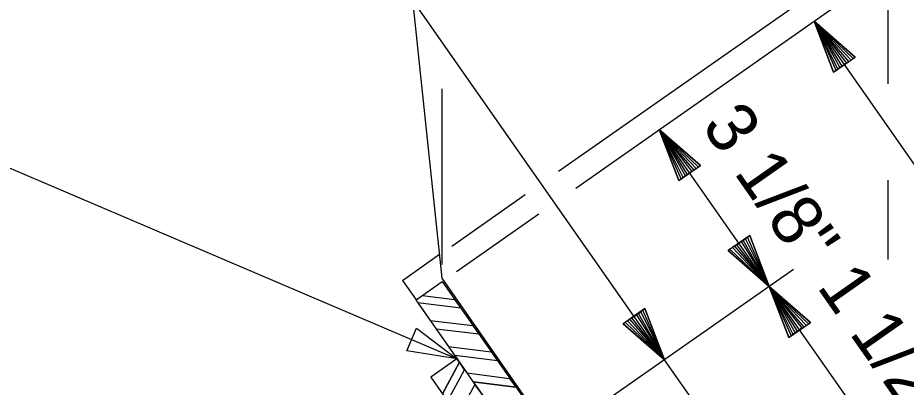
# Model space of a CAD drawing. Extents: x -17 to 0, y 0 to 23.2.
# Drawn here: x -14.553 to -12.34, y 15.636 to 16.556 of the extents above; entities that cross this region are included whole.
import ezdxf

# ---------------------------------------------------------------- set-up
doc = ezdxf.new("R2010")
doc.units = 0
for name, color, linetype in [('Arrowhead Terminators', 7, 'Continuous'), ('Cored Slab Unit CELL', 7, 'Continuous'), ('Dimension Lines', 7, 'Continuous'), ('Mis Object Lines', 7, 'Continuous'), ('Structural Steel Lines', 7, 'Continuous'), ('Text', 7, 'Continuous')]:
    doc.layers.add(name, color=color, linetype=linetype)

msp = doc.modelspace()

# ---------------------------------------------------------------- linework, layer by layer
at = {"layer": 'Arrowhead Terminators'}
msp.add_lwpolyline([(-13.4593, 15.7069), (-13.5845, 15.727), (-13.5601, 15.7833)], close=True, dxfattribs=at)
at = {"layer": 'Cored Slab Unit CELL'}
msp.add_lwpolyline([(-12.3853, 13.6292), (-12.3853, 14.3129), (-13.4963, 15.9083), (-14.2475, 23.0303), (-14.4184, 23.2013), (-16.3166, 23.2013), (-16.4876, 23.0303), (-16.4876, 17.8315)], dxfattribs=at)
at = {"layer": 'Dimension Lines'}
for p, q in [((-12.9424, 15.7049), (-14.1955, 17.4947)), ((-13.2062, 16.1742), (-12.2818, 16.8222)), ((-12.3853, 16.3919), (-12.3853, 16.6419)), ((-13.1632, 16.1325), (-12.5285, 16.577)), ((-11.459, 14.9605), (-12.57, 16.5482)), ((-15.227, 16.4612), (-13.4593, 15.7069)), ((-13.4963, 15.9423), (-13.4963, 16.3797)), ((-12.6818, 15.8872), (-12.9554, 16.2782)), ((-12.3853, 15.9542), (-12.3853, 16.1522)), ((-13.4722, 15.988), (-13.2892, 16.1164)), ((-13.4604, 15.9246), (-13.2554, 16.0679)), ((-12.6212, 15.9297), (-14.0176, 14.9526)), ((-12.4077, 15.4959), (-12.6818, 15.8872)), ((-12.6679, 15.3136), (-12.9424, 15.7049))]:
    msp.add_line(p, q, dxfattribs=at)
for points in [[(-12.494, 16.44), (-12.4998, 16.436), (-12.57, 16.5482), (-12.5054, 16.4325), (-12.5105, 16.4285), (-12.57, 16.5482), (-12.5152, 16.4246), (-12.5212, 16.421), (-12.57, 16.5482), (-12.4672, 16.4585), (-12.4727, 16.4549), (-12.57, 16.5482), (-12.4778, 16.451), (-12.4833, 16.4474), (-12.57, 16.5482), (-12.4892, 16.4435), (-12.5212, 16.421), (-12.4672, 16.4585), (-12.57, 16.5482), (-12.5212, 16.421)], [(-12.8797, 16.1698), (-12.8849, 16.1664), (-12.9554, 16.2782), (-12.8904, 16.1624), (-12.8959, 16.1589), (-12.9554, 16.2782), (-12.901, 16.1549), (-12.9065, 16.1514), (-12.9554, 16.2782), (-12.8526, 16.1888), (-12.8577, 16.1848), (-12.9554, 16.2782), (-12.8632, 16.1813), (-12.8683, 16.1773), (-12.9554, 16.2782), (-12.8743, 16.1738), (-12.9065, 16.1514), (-12.8526, 16.1888), (-12.9554, 16.2782), (-12.9065, 16.1514)], [(-12.7569, 15.9955), (-12.7518, 15.9991), (-12.6818, 15.8872), (-12.7463, 16.003), (-12.7412, 16.0065), (-12.6818, 15.8872), (-12.7357, 16.0104), (-12.7301, 16.014), (-12.6818, 15.8872), (-12.7841, 15.9766), (-12.779, 15.9797), (-12.6818, 15.8872), (-12.7734, 15.9841), (-12.7683, 15.988), (-12.6818, 15.8872), (-12.7625, 15.9912), (-12.7301, 16.014), (-12.7841, 15.9766), (-12.6818, 15.8872), (-12.7301, 16.014)], [(-12.6062, 15.7789), (-12.6113, 15.7758), (-12.6818, 15.8872), (-12.6168, 15.7715), (-12.6219, 15.7675), (-12.6818, 15.8872), (-12.6274, 15.7644), (-12.6329, 15.76), (-12.6818, 15.8872), (-12.5785, 15.7974), (-12.5841, 15.7943), (-12.6818, 15.8872), (-12.59, 15.7907), (-12.5947, 15.7864), (-12.6818, 15.8872), (-12.6006, 15.7833), (-12.6329, 15.76), (-12.5785, 15.7974), (-12.6818, 15.8872), (-12.6329, 15.76)], [(-13.0179, 15.8124), (-13.0125, 15.8171), (-12.9424, 15.7049), (-13.0073, 15.8203), (-13.0018, 15.8239), (-12.9424, 15.7049), (-12.9963, 15.8282), (-12.9912, 15.8321), (-12.9424, 15.7049), (-13.0451, 15.7939), (-13.0392, 15.7974), (-12.9424, 15.7049), (-13.0345, 15.8014), (-13.0285, 15.8049), (-12.9424, 15.7049), (-13.0239, 15.8089), (-12.9912, 15.8321), (-13.0451, 15.7939), (-12.9424, 15.7049), (-12.9912, 15.8321)]]:
    msp.add_lwpolyline(points, dxfattribs=at)
at = {"layer": 'Mis Object Lines'}
for q in [(-13.5025, 15.9674), (-13.5613, 15.8537)]:
    msp.add_line((-13.5951, 15.9022), q, dxfattribs=at)
at = {"layer": 'Structural Steel Lines'}
for p, q in [((-13.5613, 15.8537), (-13.4963, 15.8994)), ((-13.4963, 15.8994), (-12.4282, 14.3742)), ((-12.494, 14.3285), (-13.5613, 15.8537)), ((-13.4345, 15.6719), (-13.3285, 15.6585)), ((-13.4191, 15.6498), (-13.3128, 15.6368))]:
    msp.add_line(p, q, dxfattribs=at)
for points in [[(-13.5451, 15.8652), (-13.4656, 15.8553), (-13.4498, 15.8333), (-13.5565, 15.8463), (-13.5258, 15.8025), (-13.42, 15.79), (-13.405, 15.7683), (-13.5109, 15.7813), (-13.4801, 15.7376), (-13.3743, 15.7242), (-13.3585, 15.7025), (-13.4648, 15.7156), (-13.4345, 15.6719), (-13.3285, 15.6585), (-13.3128, 15.6368), (-13.4191, 15.6498), (-13.3884, 15.6065), (-13.3506, 15.6018)], [(-13.4825, 15.6018), (-13.4404, 15.6797), (-13.453, 15.6986), (-13.4951, 15.6199), (-13.453, 15.6986), (-13.4593, 15.7069), (-13.5246, 15.6612), (-12.6101, 14.3554)], [(-13.4018, 15.6254), (-13.4148, 15.6435), (-13.4569, 15.5652)]]:
    msp.add_lwpolyline(points, dxfattribs=at)

# ---------------------------------------------------------------- texts
at = {"layer": 'Text'}
for s, rotation, p in [('3 1/8"', 304.9952, (-12.8523, 16.2866)), ('1 1/2"', 305.0144, (-12.5648, 15.8869))]:
    msp.add_text(s, height=0.1263, rotation=rotation, dxfattribs=at).set_placement(p)

doc.saveas('drawing.dxf')
